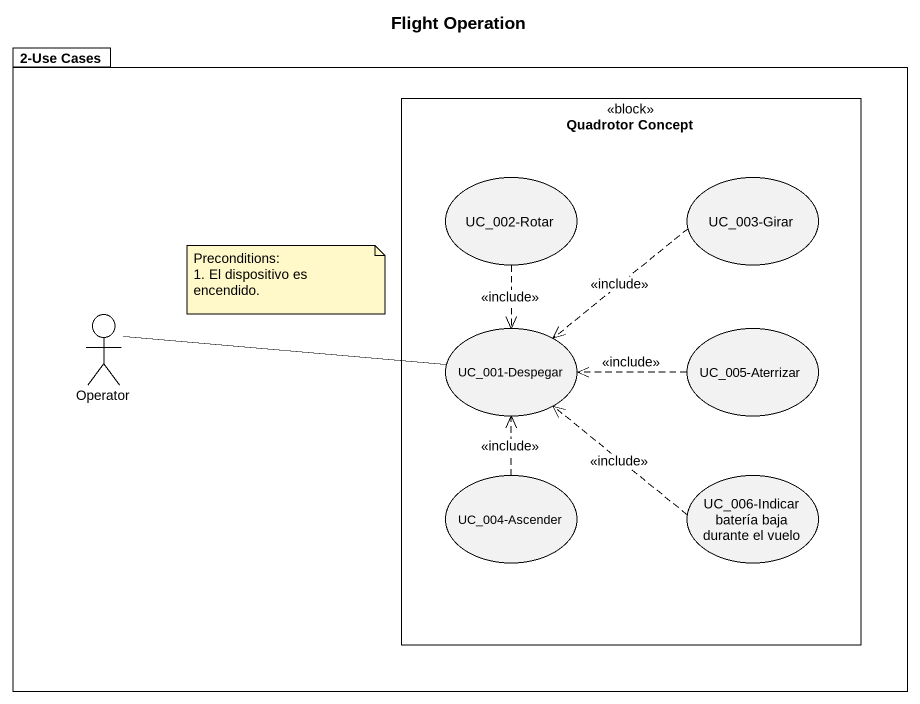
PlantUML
@startuml
title Flight Operation
package "2-Use Cases" as p2_Use_Cases {
  rectangle "Quadrotor Concept" as Quadrotor_Concept <<block>> {
    usecase "UC_002-Rotar" as UC_002_Rotar
    usecase "UC_003-Girar" as UC_003_Girar
    usecase "UC_001-Despegar" as UC_001_Despegar
    usecase "UC_005-Aterrizar" as UC_005_Aterrizar
    usecase "UC_004-Ascender" as UC_004_Ascender
    usecase "UC_006-Indicar batería baja durante el vuelo" as UC_006_Indicar_batería_baja
  }
  actor Operator
}
UC_002_Rotar ..> UC_001_Despegar : <<include>>
UC_003_Girar ..> UC_001_Despegar : <<include>>
Operator -right- UC_001_Despegar
UC_005_Aterrizar .left.> UC_001_Despegar : <<include>>
UC_004_Ascender .up.> UC_001_Despegar : <<include>>
UC_006_Indicar_batería_baja .up.> UC_001_Despegar : <<include>>
note as N1
  Preconditions:
  1. El dispositivo es encendido.
end note
@enduml
